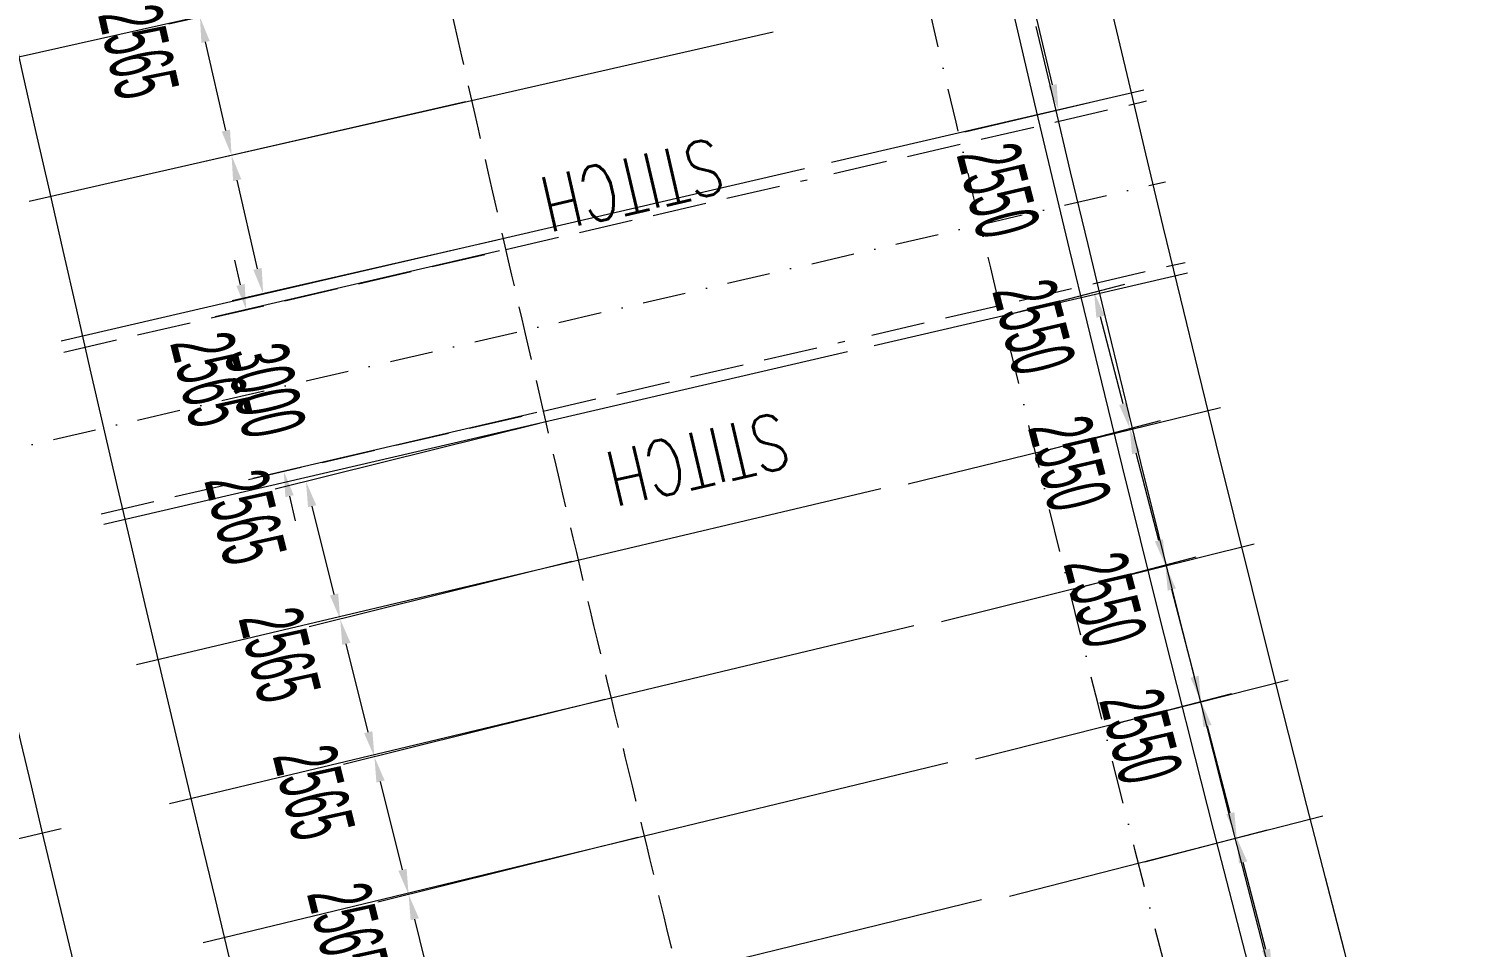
# Model space of a CAD drawing. Header units: millimetres. Extents: x 27228149 to 29012050, y 40856015 to 42918728.
# Drawn here: x 27376539 to 27402425, y 42524535 to 42541147 of the extents above; entities that cross this region are included whole.
import ezdxf

# ---------------------------------------------------------------- set-up
doc = ezdxf.new("R2010")
doc.units = ezdxf.units.MM
doc.header["$LTSCALE"] = 0.05
doc.linetypes.add('DGN Style 3', pattern=[27349.722329, 19535.51595, -7814.20638])
doc.linetypes.add('DGN Style 4', pattern=[31276.361035, 15628.41276, -7814.20638, 19.535516, -7814.20638])
doc.layers.get('Defpoints').update_dxf_attribs({"lineweight": 0})
for name, color, linetype, lineweight in [('InnerEdge_NB', 7, 'Continuous', 0), ('InnerEdge_SB', 7, 'Continuous', 0), ('OuterEdge_NB', 7, 'Continuous', 0), ('OuterEdge_SBRamp', 7, 'Continuous', 0), ('PlacementCurve_NB', 1, 'DGN Style 3', 0), ('PlacementCurve_SB', 1, 'DGN Style 3', 0), ('PlacementCurve_SBRamp', 1, 'DGN Style 3', 0), ('S-_ANOT----_A-', 7, 'Continuous', 0), ('S-_ANOT----_T-', 7, 'Continuous', 0), ('S-_GRIDLINE_E- Adjusted', 6, 'DGN Style 4', 0), ('S-_SEG-----_E-NB', 3, 'Continuous', 13), ('S-_SEG-----_E-SB', 3, 'Continuous', 13), ('S-_SEG-----_E-SBRamp', 3, 'Continuous', 13), ('S-_WALLLBW-_E-', 40, 'Continuous', 13)]:
    doc.layers.add(name, color=color, linetype=linetype, lineweight=lineweight)
doc.styles.add('Styletxt', font='txt.shx')
doc.styles.add('StyleWORKING', font='WORKING.shx')
doc.dimstyles.new('dim300', dxfattribs={"dimtxt": 750, "dimasz": 750, "dimexe": 375, "dimexo": 375, "dimgap": 375, "dimtad": 1, "dimdec": 0, "dimzin": 11, "dimdsep": 46, "dimtxsty": 'StyleWORKING', "dimsah": 1, "dimcen": 0.09, "dimclrd": 7, "dimclre": 7, "dimadec": 4, "dimazin": 3, "dimtfac": 1, "dimtdec": 0, "dimtmove": 0, "dimatfit": 3, "dimfxl": 1, "dimtolj": 1, "dimtzin": 0, "dimlwd": 0, "dimlwe": 0, "dimarcsym": 0})

# ---------------------------------------------------------------- blocks, each defined once
blk = doc.blocks.new('*D124')
at = {"layer": 'Defpoints', "color": 0, "linetype": 'Continuous', "transparency": 16777216}
for p in [(27395802, 42536384), (27394144, 42535950), (27394747, 42533473)]:
    blk.add_point(p, dxfattribs=at)
at = {"layer": 'S-_ANOT----_A-', "linetype": 'Continuous', "transparency": 16777216}
for p, q in [((27394255, 42535979), (27396358, 42536529)), ((27394858, 42533502), (27397003, 42534062))]:
    blk.add_line(p, q, dxfattribs=at)
at = {"layer": 'S-_ANOT----_A-', "color": 7, "linetype": 'Continuous', "lineweight": 0, "transparency": 16777216}
blk.add_line((27396330, 42534362), (27395918, 42535939), dxfattribs=at)
at = {"layer": 'S-_ANOT----_A-', "color": 7, "linetype": 'Continuous', "transparency": 16777216}
for points in [[(27395992, 42535958), (27395844, 42535919), (27395802, 42536384)], [(27396404, 42534381), (27396256, 42534343), (27396447, 42533917)]]:
    blk.add_solid(points, dxfattribs=at)
at = {"layer": 'S-_ANOT----_A-', "color": 0, "linetype": 'Continuous', "transparency": 16777216, "insert": (27394067, 42538218), "char_height": 1150, "attachment_point": 5, "rotation": 284.6484, "style": 'StyleWORKING'}
blk.add_mtext('\\A1;{\\W0.47826;\\C0;2550}', dxfattribs=at)
blk = doc.blocks.new('*D125')
at = {"layer": 'Defpoints', "color": 0, "linetype": 'Continuous', "transparency": 16777216}
for p in [(27396447, 42533917), (27394747, 42533473), (27395358, 42530997)]:
    blk.add_point(p, dxfattribs=at)
at = {"layer": 'S-_ANOT----_A-', "linetype": 'Continuous', "transparency": 16777216}
for p, q in [((27394858, 42533502), (27397003, 42534062)), ((27395470, 42531026), (27397648, 42531595))]:
    blk.add_line(p, q, dxfattribs=at)
at = {"layer": 'S-_ANOT----_A-', "color": 7, "linetype": 'Continuous', "lineweight": 0, "transparency": 16777216}
blk.add_line((27396975, 42531895), (27396563, 42533472), dxfattribs=at)
at = {"layer": 'S-_ANOT----_A-', "color": 7, "linetype": 'Continuous', "transparency": 16777216}
for points in [[(27396637, 42533491), (27396489, 42533453), (27396447, 42533917)], [(27397049, 42531915), (27396901, 42531876), (27397091, 42531450)]]:
    blk.add_solid(points, dxfattribs=at)
at = {"layer": 'S-_ANOT----_A-', "color": 0, "linetype": 'Continuous', "transparency": 16777216, "insert": (27394712, 42535752), "char_height": 1150, "attachment_point": 5, "rotation": 284.6484, "style": 'StyleWORKING'}
blk.add_mtext('\\A1;{\\W0.47826;\\C0;2550}', dxfattribs=at)
blk = doc.blocks.new('*D126')
at = {"layer": 'Defpoints', "color": 0, "linetype": 'Continuous', "transparency": 16777216}
for p in [(27397091, 42531450), (27395358, 42530997), (27395978, 42528524)]:
    blk.add_point(p, dxfattribs=at)
at = {"layer": 'S-_ANOT----_A-', "linetype": 'Continuous', "transparency": 16777216}
for p, q in [((27395470, 42531026), (27397648, 42531595)), ((27396089, 42528553), (27398292, 42529128))]:
    blk.add_line(p, q, dxfattribs=at)
at = {"layer": 'S-_ANOT----_A-', "color": 7, "linetype": 'Continuous', "lineweight": 0, "transparency": 16777216}
blk.add_line((27397620, 42529428), (27397208, 42531005), dxfattribs=at)
at = {"layer": 'S-_ANOT----_A-', "color": 7, "linetype": 'Continuous', "transparency": 16777216}
for points in [[(27397282, 42531024), (27397134, 42530986), (27397091, 42531450)], [(27397694, 42529448), (27397546, 42529409), (27397736, 42528983)]]:
    blk.add_solid(points, dxfattribs=at)
at = {"layer": 'S-_ANOT----_A-', "color": 0, "linetype": 'Continuous', "transparency": 16777216, "insert": (27395357, 42533285), "char_height": 1150, "attachment_point": 5, "rotation": 284.6484, "style": 'StyleWORKING'}
blk.add_mtext('\\A1;{\\W0.47826;\\C0;2550}', dxfattribs=at)
blk = doc.blocks.new('*D127')
at = {"layer": 'Defpoints', "color": 0, "linetype": 'Continuous', "transparency": 16777216}
for p in [(27397736, 42528983), (27395978, 42528524), (27396606, 42526052)]:
    blk.add_point(p, dxfattribs=at)
at = {"layer": 'S-_ANOT----_A-', "linetype": 'Continuous', "transparency": 16777216}
for p, q in [((27396089, 42528553), (27398292, 42529128)), ((27396718, 42526081), (27398937, 42526661))]:
    blk.add_line(p, q, dxfattribs=at)
at = {"layer": 'S-_ANOT----_A-', "color": 7, "linetype": 'Continuous', "lineweight": 0, "transparency": 16777216}
blk.add_line((27398265, 42526961), (27397853, 42528538), dxfattribs=at)
at = {"layer": 'S-_ANOT----_A-', "color": 7, "linetype": 'Continuous', "transparency": 16777216}
for points in [[(27397927, 42528557), (27397778, 42528519), (27397736, 42528983)], [(27398339, 42526980), (27398191, 42526942), (27398381, 42526516)]]:
    blk.add_solid(points, dxfattribs=at)
at = {"layer": 'S-_ANOT----_A-', "color": 0, "linetype": 'Continuous', "transparency": 16777216, "insert": (27396002, 42530818), "char_height": 1150, "attachment_point": 5, "rotation": 284.6484, "style": 'StyleWORKING'}
blk.add_mtext('\\A1;{\\W0.47826;\\C0;2550}', dxfattribs=at)
blk = doc.blocks.new('*D128')
at = {"layer": 'Defpoints', "color": 0, "linetype": 'Continuous', "transparency": 16777216}
for p in [(27398381, 42526516), (27396606, 42526052), (27397243, 42523583)]:
    blk.add_point(p, dxfattribs=at)
at = {"layer": 'S-_ANOT----_A-', "linetype": 'Continuous', "transparency": 16777216}
for p, q in [((27396718, 42526081), (27398937, 42526661)), ((27397354, 42523612), (27399582, 42524194))]:
    blk.add_line(p, q, dxfattribs=at)
at = {"layer": 'S-_ANOT----_A-', "color": 7, "linetype": 'Continuous', "lineweight": 0, "transparency": 16777216}
blk.add_line((27398910, 42524494), (27398497, 42526071), dxfattribs=at)
at = {"layer": 'S-_ANOT----_A-', "color": 7, "linetype": 'Continuous', "transparency": 16777216}
for points in [[(27398572, 42526090), (27398423, 42526052), (27398381, 42526516)], [(27398984, 42524513), (27398835, 42524475), (27399026, 42524049)]]:
    blk.add_solid(points, dxfattribs=at)
at = {"layer": 'S-_ANOT----_A-', "color": 0, "linetype": 'Continuous', "transparency": 16777216, "insert": (27396646, 42528351), "char_height": 1150, "attachment_point": 5, "rotation": 284.6484, "style": 'StyleWORKING'}
blk.add_mtext('\\A1;{\\W0.47826;\\C0;2550}', dxfattribs=at)
blk = doc.blocks.new('*D315')
at = {"layer": 'Defpoints', "color": 0, "linetype": 'Continuous', "transparency": 16777216}
for p in [(27383982, 42542350), (27379636, 42541356), (27384548, 42539848)]:
    blk.add_point(p, dxfattribs=at)
at = {"layer": 'S-_ANOT----_A-', "linetype": 'Continuous', "transparency": 16777216}
for p, q in [((27383870, 42542324), (27379075, 42541227)), ((27384436, 42539823), (27379647, 42538727))]:
    blk.add_line(p, q, dxfattribs=at)
at = {"layer": 'S-_ANOT----_A-', "color": 7, "linetype": 'Continuous', "lineweight": 0, "transparency": 16777216}
blk.add_line((27380105, 42539304), (27379738, 42540907), dxfattribs=at)
at = {"layer": 'S-_ANOT----_A-', "color": 7, "linetype": 'Continuous', "transparency": 16777216}
for points in [[(27379813, 42540924), (27379663, 42540890), (27379636, 42541356)], [(27380180, 42539321), (27380030, 42539287), (27380208, 42538855)]]:
    blk.add_solid(points, dxfattribs=at)
at = {"layer": 'S-_ANOT----_A-', "color": 0, "linetype": 'Continuous', "transparency": 16777216, "insert": (27377952, 42543230), "char_height": 1150, "attachment_point": 5, "rotation": 282.8869, "style": 'StyleWORKING'}
blk.add_mtext('\\A1;{\\W0.47826;\\C0;2565}', dxfattribs=at)
blk = doc.blocks.new('*D316')
at = {"layer": 'Defpoints', "color": 0, "linetype": 'Continuous', "transparency": 16777216}
for p in [(27385888, 42534036), (27381554, 42532959), (27386475, 42531539)]:
    blk.add_point(p, dxfattribs=at)
at = {"layer": 'S-_ANOT----_A-', "linetype": 'Continuous', "transparency": 16777216}
for p, q in [((27385776, 42534008), (27380996, 42532820)), ((27386363, 42531511), (27381614, 42530331))]:
    blk.add_line(p, q, dxfattribs=at)
at = {"layer": 'S-_ANOT----_A-', "color": 7, "linetype": 'Continuous', "lineweight": 0, "transparency": 16777216}
blk.add_line((27382061, 42530916), (27381665, 42532512), dxfattribs=at)
at = {"layer": 'S-_ANOT----_A-', "color": 7, "linetype": 'Continuous', "transparency": 16777216}
for points in [[(27381739, 42532531), (27381590, 42532494), (27381554, 42532959)], [(27382136, 42530935), (27381987, 42530898), (27382172, 42530470)]]:
    blk.add_solid(points, dxfattribs=at)
at = {"layer": 'S-_ANOT----_A-', "color": 0, "linetype": 'Continuous', "transparency": 16777216, "insert": (27379840, 42534803), "char_height": 1150, "attachment_point": 5, "rotation": 283.9547, "style": 'StyleWORKING'}
blk.add_mtext('\\A1;{\\W0.47826;\\C0;2565}', dxfattribs=at)
blk = doc.blocks.new('*D317')
at = {"layer": 'Defpoints', "color": 0, "linetype": 'Continuous', "transparency": 16777216}
for p in [(27386475, 42531539), (27382172, 42530470), (27387068, 42529043)]:
    blk.add_point(p, dxfattribs=at)
at = {"layer": 'S-_ANOT----_A-', "linetype": 'Continuous', "transparency": 16777216}
for p, q in [((27386363, 42531511), (27381614, 42530331)), ((27386956, 42529016), (27382233, 42527842))]:
    blk.add_line(p, q, dxfattribs=at)
at = {"layer": 'S-_ANOT----_A-', "color": 7, "linetype": 'Continuous', "lineweight": 0, "transparency": 16777216}
blk.add_line((27382680, 42528427), (27382283, 42530023), dxfattribs=at)
at = {"layer": 'S-_ANOT----_A-', "color": 7, "linetype": 'Continuous', "transparency": 16777216}
for points in [[(27382358, 42530042), (27382209, 42530005), (27382172, 42530470)], [(27382754, 42528445), (27382605, 42528408), (27382791, 42527980)]]:
    blk.add_solid(points, dxfattribs=at)
at = {"layer": 'S-_ANOT----_A-', "color": 0, "linetype": 'Continuous', "transparency": 16777216, "insert": (27380459, 42532314), "char_height": 1150, "attachment_point": 5, "rotation": 283.9547, "style": 'StyleWORKING'}
blk.add_mtext('\\A1;{\\W0.47826;\\C0;2565}', dxfattribs=at)
blk = doc.blocks.new('*D318')
at = {"layer": 'Defpoints', "color": 0, "linetype": 'Continuous', "transparency": 16777216}
for p in [(27387068, 42529043), (27382791, 42527980), (27387667, 42526549)]:
    blk.add_point(p, dxfattribs=at)
at = {"layer": 'S-_ANOT----_A-', "linetype": 'Continuous', "transparency": 16777216}
for p, q in [((27386956, 42529016), (27382233, 42527842)), ((27387556, 42526522), (27382851, 42525353))]:
    blk.add_line(p, q, dxfattribs=at)
at = {"layer": 'S-_ANOT----_A-', "color": 7, "linetype": 'Continuous', "lineweight": 0, "transparency": 16777216}
blk.add_line((27383298, 42525938), (27382902, 42527534), dxfattribs=at)
at = {"layer": 'S-_ANOT----_A-', "color": 7, "linetype": 'Continuous', "transparency": 16777216}
for points in [[(27382976, 42527553), (27382827, 42527516), (27382791, 42527980)], [(27383373, 42525956), (27383224, 42525919), (27383409, 42525491)]]:
    blk.add_solid(points, dxfattribs=at)
at = {"layer": 'S-_ANOT----_A-', "color": 0, "linetype": 'Continuous', "transparency": 16777216, "insert": (27381077, 42529824), "char_height": 1150, "attachment_point": 5, "rotation": 283.9547, "style": 'StyleWORKING'}
blk.add_mtext('\\A1;{\\W0.47826;\\C0;2565}', dxfattribs=at)
blk = doc.blocks.new('*D319')
at = {"layer": 'Defpoints', "color": 0, "linetype": 'Continuous', "transparency": 16777216}
for p in [(27387667, 42526549), (27383409, 42525491), (27388273, 42524057)]:
    blk.add_point(p, dxfattribs=at)
at = {"layer": 'S-_ANOT----_A-', "linetype": 'Continuous', "transparency": 16777216}
for p, q in [((27387556, 42526522), (27382851, 42525353)), ((27388162, 42524029), (27383470, 42522863))]:
    blk.add_line(p, q, dxfattribs=at)
at = {"layer": 'S-_ANOT----_A-', "color": 7, "linetype": 'Continuous', "lineweight": 0, "transparency": 16777216}
blk.add_line((27383917, 42523448), (27383520, 42525045), dxfattribs=at)
at = {"layer": 'S-_ANOT----_A-', "color": 7, "linetype": 'Continuous', "transparency": 16777216}
for points in [[(27383595, 42525063), (27383446, 42525026), (27383409, 42525491)], [(27383991, 42523467), (27383842, 42523430), (27384028, 42523002)]]:
    blk.add_solid(points, dxfattribs=at)
at = {"layer": 'S-_ANOT----_A-', "color": 0, "linetype": 'Continuous', "transparency": 16777216, "insert": (27381696, 42527335), "char_height": 1150, "attachment_point": 5, "rotation": 283.9547, "style": 'StyleWORKING'}
blk.add_mtext('\\A1;{\\W0.47826;\\C0;2565}', dxfattribs=at)
blk = doc.blocks.new('*D320')
at = {"layer": 'Defpoints', "color": 0, "linetype": 'Continuous', "transparency": 16777216}
for p in [(27388273, 42524057), (27384028, 42523002), (27388885, 42521566)]:
    blk.add_point(p, dxfattribs=at)
at = {"layer": 'S-_ANOT----_A-', "linetype": 'Continuous', "transparency": 16777216}
for p, q in [((27388162, 42524029), (27383470, 42522863)), ((27388774, 42521538), (27384088, 42520374))]:
    blk.add_line(p, q, dxfattribs=at)
at = {"layer": 'S-_ANOT----_A-', "color": 7, "linetype": 'Continuous', "lineweight": 0, "transparency": 16777216}
blk.add_line((27384535, 42520959), (27384139, 42522556), dxfattribs=at)
at = {"layer": 'S-_ANOT----_A-', "color": 7, "linetype": 'Continuous', "transparency": 16777216}
for points in [[(27384213, 42522574), (27384064, 42522537), (27384028, 42523002)], [(27384610, 42520978), (27384461, 42520941), (27384646, 42520513)]]:
    blk.add_solid(points, dxfattribs=at)
at = {"layer": 'S-_ANOT----_A-', "color": 0, "linetype": 'Continuous', "transparency": 16777216, "insert": (27382314, 42524846), "char_height": 1150, "attachment_point": 5, "rotation": 283.9547, "style": 'StyleWORKING'}
blk.add_mtext('\\A1;{\\W0.47826;\\C0;2565}', dxfattribs=at)
blk = doc.blocks.new('*D971')
at = {"layer": 'Defpoints', "color": 0, "linetype": 'Continuous', "transparency": 16777216}
for p in [(27394574, 42542163), (27392770, 42541740), (27393353, 42539257)]:
    blk.add_point(p, dxfattribs=at)
at = {"layer": 'S-_ANOT----_A-', "linetype": 'Continuous', "transparency": 16777216}
for p, q in [((27392882, 42541766), (27395134, 42542295)), ((27393465, 42539284), (27395717, 42539813))]:
    blk.add_line(p, q, dxfattribs=at)
at = {"layer": 'S-_ANOT----_A-', "color": 7, "linetype": 'Continuous', "lineweight": 0, "transparency": 16777216}
blk.add_line((27395052, 42540129), (27394679, 42541716), dxfattribs=at)
at = {"layer": 'S-_ANOT----_A-', "color": 7, "linetype": 'Continuous', "transparency": 16777216}
for points in [[(27394754, 42541733), (27394604, 42541698), (27394574, 42542163)], [(27395127, 42540146), (27394977, 42540111), (27395157, 42539681)]]:
    blk.add_solid(points, dxfattribs=at)
at = {"layer": 'S-_ANOT----_A-', "color": 0, "linetype": 'Continuous', "transparency": 16777216, "insert": (27392878, 42544039), "char_height": 1150, "attachment_point": 5, "rotation": 283.2227, "style": 'StyleWORKING'}
blk.add_mtext('\\A1;{\\W0.47826;\\C0;2550}', dxfattribs=at)
blk = doc.blocks.new('*D1066')
at = {"layer": 'Defpoints', "color": 0, "linetype": 'Continuous', "transparency": 16777216}
for p in [(27384548, 42539848), (27380208, 42538855), (27385120, 42537348)]:
    blk.add_point(p, dxfattribs=at)
at = {"layer": 'S-_ANOT----_A-', "linetype": 'Continuous', "transparency": 16777216}
for p, q in [((27384436, 42539823), (27379647, 42538727)), ((27385008, 42537322), (27380219, 42536227))]:
    blk.add_line(p, q, dxfattribs=at)
at = {"layer": 'S-_ANOT----_A-', "color": 7, "linetype": 'Continuous', "lineweight": 0, "transparency": 16777216}
blk.add_line((27380677, 42536803), (27380310, 42538407), dxfattribs=at)
at = {"layer": 'S-_ANOT----_A-', "color": 7, "linetype": 'Continuous', "transparency": 16777216}
for points in [[(27380385, 42538424), (27380236, 42538390), (27380208, 42538855)], [(27380752, 42536820), (27380602, 42536786), (27380780, 42536355)]]:
    blk.add_solid(points, dxfattribs=at)
at = {"layer": 'S-_ANOT----_A-', "color": 0, "linetype": 'Continuous', "transparency": 16777216, "insert": (27378524, 42540730), "char_height": 1150, "attachment_point": 5, "rotation": 282.8869, "style": 'StyleWORKING'}
blk.add_mtext('\\A1;{\\W0.47826;\\C0;2565}', dxfattribs=at)
blk = doc.blocks.new('*D1067')
at = {"layer": 'Defpoints', "color": 0, "linetype": 'Continuous', "transparency": 16777216}
for p in [(27385165, 42537153), (27385842, 42534230, 0), (27381152, 42533143)]:
    blk.add_point(p, dxfattribs=at)
at = {"layer": 'S-_ANOT----_A-', "linetype": 'Continuous', "transparency": 16777216}
for p, q in [((27385053, 42537127), (27379914, 42535935)), ((27385730, 42534205), (27380592, 42533013))]:
    blk.add_line(p, q, dxfattribs=at)
at = {"layer": 'S-_ANOT----_A-', "color": 7, "linetype": 'Continuous', "lineweight": 0, "transparency": 16777216}
for p, q in [((27380370, 42536513), (27380266, 42536961)), ((27381256, 42532695), (27381360, 42532247))]:
    blk.add_line(p, q, dxfattribs=at)
at = {"layer": 'S-_ANOT----_A-', "color": 7, "linetype": 'Continuous', "transparency": 16777216}
for points in [[(27380445, 42536531), (27380296, 42536496), (27380474, 42536065)], [(27381331, 42532712), (27381181, 42532677), (27381152, 42533143)]]:
    blk.add_solid(points, dxfattribs=at)
at = {"layer": 'S-_ANOT----_A-', "color": 0, "linetype": 'Continuous', "transparency": 16777216, "insert": (27380814, 42534604), "char_height": 1150, "attachment_point": 5, "rotation": 283.0564, "style": 'StyleWORKING'}
blk.add_mtext('\\A1;{\\W0.47826;\\C0;3000}', dxfattribs=at)

msp = doc.modelspace()

# ---------------------------------------------------------------- linework, layer by layer
at = {"layer": 'InnerEdge_NB'}
msp.add_lwpolyline([(27283724.5, 42878514.7, -0.0568157), (27345588.8, 42682480.7), (27368075.3, 42566916.3, 0.0263705), (27393633.3, 42464653, 0.0426618), (27458420.2, 42303807.1, 0.1075608), (27699785.7, 42006839.6, 0.026969), (27783127.3, 41947329.2), (27839783.5, 41911319.6)], format="xyb", dxfattribs=at)
at = {"layer": 'InnerEdge_SB', "extrusion": (0, 0, -1)}
msp.add_lwpolyline([(-27784629.2, 41949692.3, 0.026969), (-27701533.2, 42009027.3, 0.1075608), (-27460918.9, 42305070.6, 0.0691101), (-27370363.7, 42569291.8)], format="xyb", dxfattribs=at)
at = {"layer": 'OuterEdge_NB'}
msp.add_arc((28349665.8, 42757913.9), 1014150, 191.011006, 197.053282, dxfattribs=at)
at = {"layer": 'OuterEdge_SBRamp', "flags": 128}
msp.add_lwpolyline([(27394108.6, 42542421.8), (27394416.1, 42541105.7), (27394726, 42539790.2), (27395038.3, 42538475.3), (27395352.9, 42537160.9), (27395669.8, 42535847.1), (27395989.2, 42534533.9), (27396310.9, 42533221.2), (27396635, 42531909.1), (27396961.4, 42530597.6), (27397290.2, 42529286.7), (27397621.4, 42527976.4), (27397954.9, 42526666.7), (27398290.8, 42525357.6), (27398629, 42524049.1)], dxfattribs=at)
at = {"layer": 'PlacementCurve_NB'}
msp.add_lwpolyline([(27288809.3, 42846343.4, -0.0480477), (27337834.2, 42680971.8), (27359958.8, 42567267.3, 0.0690894), (27451045.4, 42301107.2, 0.1079959), (27694979, 42000696.1, 0.0193193), (27725549.4, 41977271, 0.0146476), (27778701.6, 41940923.9), (27835716.4, 41904662.4)], format="xyb", dxfattribs=at)
at = {"layer": 'PlacementCurve_SB'}
msp.add_lwpolyline([(27305541.4, 42854039, -0.0482858), (27355899.2, 42684467.3), (27377998.9, 42570890.3, 0.0688708), (27467496.8, 42309348.2, 0.1110949), (27715510, 42007942.3, 0.028125), (27802629.8, 41947720.4), (27845874.9, 41921290)], format="xyb", dxfattribs=at)
at = {"layer": 'PlacementCurve_SBRamp', "linetype": 'DGN Style 4', "extrusion": (0, 0, -1), "flags": 128}
msp.add_lwpolyline([(-27411245.5, 42476122.5), (-27410557.9, 42478212.6), (-27410137.1, 42479499.7), (-27409718.5, 42480787.5), (-27409302.3, 42482076.1), (-27408888.4, 42483365.4), (-27408476.9, 42484655.5), (-27408067.6, 42485946.3), (-27407660.7, 42487237.8), (-27407256.1, 42488530.1), (-27406853.9, 42489823.1), (-27406453.9, 42491116.9), (-27406056.3, 42492411.3), (-27405661.1, 42493706.5), (-27405268.1, 42495002.4), (-27404877.5, 42496298.9), (-27404489.3, 42497596.2), (-27404103.4, 42498894.2), (-27403719.8, 42500192.9), (-27403338.6, 42501492.2), (-27402959.7, 42502792.3), (-27402583.1, 42504093), (-27402208.9, 42505394.4), (-27401837, 42506696.5), (-27401467.5, 42507999.2), (-27401100.3, 42509302.6), (-27400735.5, 42510606.7), (-27400373.1, 42511911.4), (-27400012.9, 42513216.8), (-27399655.2, 42514522.8), (-27399299.8, 42515829.5), (-27398946.7, 42517136.8), (-27398596, 42518444.7), (-27398247.7, 42519753.3), (-27397901.7, 42521062.5), (-27397558.1, 42522372.3), (-27397216.8, 42523682.7), (-27396877.9, 42524993.8), (-27396541.4, 42526305.4), (-27396207.2, 42527617.7), (-27395875.4, 42528930.5), (-27395545.9, 42530244), (-27395218.9, 42531558), (-27394894.2, 42532872.6), (-27394571.8, 42534187.8), (-27394251.9, 42535503.6), (-27393934.3, 42536820), (-27393619, 42538136.9), (-27393306.2, 42539454.4), (-27392995.7, 42540772.5), (-27392687.6, 42542091.1), (-27392381.9, 42543410.3), (-27392078.5, 42544730), (-27391777.6, 42546050.3), (-27391479, 42547371.1), (-27391182.8, 42548692.4), (-27390888.9, 42550014.3), (-27390597.5, 42551336.7), (-27390308.4, 42552659.6), (-27390021.8, 42553983.1), (-27389737.5, 42555307), (-27389455.6, 42556631.5), (-27389176.3, 42557955.2)], dxfattribs=at)
at = {"layer": 'S-_GRIDLINE_E- Adjusted'}
msp.add_line((27320621.4, 42520645.2), (27397096.9, 42538380.3), dxfattribs=at)
at = {"layer": 'S-_SEG-----_E-NB'}
msp.add_line((27377127.1, 42526681.3), (27361098.3, 42522851), dxfattribs=at)
at = {"layer": 'S-_SEG-----_E-SB'}
for p, q in [((27375978.7, 42540551.1), (27389432.5, 42543575.2)), ((27376548.8, 42538028.9), (27390001.3, 42541088.7)), ((27390568, 42538611.3), (27377128.4, 42535494.6)), ((27391342.1, 42535300.6), (27377896.3, 42532182.5)), ((27378490.9, 42529651.6), (27391946, 42532832.1)), ((27379088.7, 42527135.7), (27392546.6, 42530353.1)), ((27379692.9, 42524621.4), (27393158.3, 42527876.9)), ((27380303.6, 42522108.7), (27393769.9, 42525400.6))]:
    msp.add_line(p, q, dxfattribs=at)
at = {"layer": 'S-_SEG-----_E-SB', "linetype": 'DGN Style 3'}
for p, q in [((27377173.6, 42535299.8), (27390612.6, 42538416.4)), ((27377851.1, 42532377.3), (27391294.5, 42535494.9))]:
    msp.add_line(p, q, dxfattribs=at)
at = {"layer": 'S-_SEG-----_E-SBRamp'}
for p, q in [((27396703.2, 42540034.1), (27391055.1, 42538724.3)), ((27397494.3, 42536727.4), (27391829, 42535413.5)), ((27398087.2, 42534291.4), (27392442.1, 42532907.8)), ((27398695.6, 42531827.8), (27393044.8, 42530421.2)), ((27399312.4, 42529366.3), (27393658.4, 42527937.3)), ((27399937.4, 42526906.8), (27394272.2, 42525453.3))]:
    msp.add_line(p, q, dxfattribs=at)
at = {"layer": 'S-_SEG-----_E-SBRamp', "linetype": 'DGN Style 3'}
for p, q in [((27391099.6, 42538529.3), (27396749.4, 42539839.5)), ((27391781.4, 42535607.8), (27397447.4, 42536921.8))]:
    msp.add_line(p, q, dxfattribs=at)
at = {"layer": 'S-_WALLLBW-_E-', "flags": 128}
for points in [[(27402750.9, 42515367.9), (27402397, 42516668.9), (27402045.5, 42517970.7), (27401696.3, 42519273), (27401349.4, 42520576), (27401004.9, 42521879.6), (27400662.8, 42523183.8), (27400323, 42524488.6), (27399985.5, 42525794.1), (27399650.4, 42527100.1), (27399317.7, 42528406.8), (27398987.3, 42529714), (27398659.2, 42531021.9), (27398333.5, 42532330.3), (27398010.2, 42533639.3), (27397689.3, 42534948.9), (27397370.7, 42536259.1), (27397054.4, 42537569.8), (27396740.5, 42538881.1), (27396429, 42540193), (27396119.9, 42541505.4)], [(27402478.1, 42511092.5), (27402116.5, 42512394.1), (27401757.2, 42513696.3), (27401400.3, 42514999.2), (27401045.8, 42516302.7), (27400693.6, 42517606.9), (27400343.7, 42518911.6), (27399996.2, 42520217.1), (27399651.1, 42521523.1), (27399308.3, 42522829.8), (27398967.8, 42524137), (27398629.7, 42525444.9), (27398294, 42526753.4), (27397960.6, 42528062.5), (27397629.6, 42529372.2), (27397301, 42530682.5), (27396974.7, 42531993.4), (27396650.8, 42533304.8), (27396329.2, 42534616.9), (27396010, 42535929.5), (27395693.2, 42537242.7), (27395378.7, 42538556.5), (27395066.6, 42539870.8), (27394756.9, 42541185.7)]]:
    msp.add_lwpolyline(points, dxfattribs=at)
at = {"layer": 'S-_WALLLBW-_E-'}
for radius in [1014500, 1015900]:
    msp.add_arc((28349665.8, 42757913.9), radius, 191.011006, 197.053282, dxfattribs=at)

# ---------------------------------------------------------------- texts
at = {"layer": 'S-_ANOT----_T-', "linetype": 'Continuous', "style": 'Styletxt', "width": 0.75}
for p in [(27388947.1, 42539179.1), (27390136.8, 42534215.9)]:
    msp.add_text('STITCH', height=1000, rotation=193.0564, dxfattribs=at).set_placement(p)

# ---------------------------------------------------------------- dimensions: what is measured, and where the dimension line sits
at = {"layer": 'S-_ANOT----_A-', "linetype": 'Continuous'}
for base, p1, p2, angle, override, picture, middle, turn in [((27394573.8, 42542163.5), (27393353, 42539257.2), (27392769.7, 42541739.6), 103.22267, {"dimscale": 1000, "dimtxt": 1.15, "dimasz": 0.46, "dimexe": 0.575, "dimexo": 0.115, "dimgap": 0.2875, "dimtad": 1, "dimtih": 0, "dimtoh": 0, "dimlfac": 1, "dimsah": 1, "dimcen": 0, "dimse1": 0, "dimse2": 0, "dimclre": 256, "dimclrt": 0, "dimtol": 0, "dimtfac": 1, "dimtofl": 0, "dimtmove": 2, "dimatfit": 3, "dimfrac": 0, "dimtolj": 1, "dimlwe": 65535}, '*D971', (27392878, 42544039), 283.22267), ((27379635.6, 42541355.7), (27384547.6, 42539848.2), (27383981.9, 42542350.1), 102.88691, {"dimscale": 1000, "dimtxt": 1.15, "dimasz": 0.46, "dimexe": 0.575, "dimexo": 0.115, "dimgap": 0.2875, "dimtad": 1, "dimtih": 0, "dimtoh": 0, "dimlfac": 1, "dimsah": 1, "dimcen": 0, "dimse1": 0, "dimse2": 0, "dimclre": 256, "dimclrt": 0, "dimtol": 0, "dimtfac": 1, "dimtofl": 0, "dimtmove": 2, "dimatfit": 3, "dimfrac": 0, "dimtolj": 1, "dimlwe": 65535}, '*D315', (27377951.7, 42543230.1), 282.88691), ((27380207.7, 42538855.3), (27385119.7, 42537347.8), (27384547.6, 42539848.2), 102.88691, {"dimscale": 1000, "dimtxt": 1.15, "dimasz": 0.46, "dimexe": 0.575, "dimexo": 0.115, "dimgap": 0.2875, "dimtad": 1, "dimtih": 0, "dimtoh": 0, "dimlfac": 1, "dimsah": 1, "dimcen": 0, "dimse1": 0, "dimse2": 0, "dimclre": 256, "dimclrt": 0, "dimtol": 0, "dimtfac": 1, "dimtofl": 0, "dimtmove": 2, "dimatfit": 3, "dimfrac": 0, "dimtolj": 1, "dimlwe": 65535}, '*D1066', (27378523.7, 42540729.7), 282.88691), ((27395801.8, 42536383.7), (27394747.1, 42533472.7), (27394144.1, 42535950.4), 104.64838, {"dimscale": 1000, "dimtxt": 1.15, "dimasz": 0.46, "dimexe": 0.575, "dimexo": 0.115, "dimgap": 0.2875, "dimtad": 1, "dimtih": 0, "dimtoh": 0, "dimlfac": 1, "dimsah": 1, "dimcen": 0, "dimse1": 0, "dimse2": 0, "dimclre": 256, "dimclrt": 0, "dimtol": 0, "dimtfac": 1, "dimtofl": 0, "dimtmove": 2, "dimatfit": 3, "dimfrac": 0, "dimtolj": 1, "dimlwe": 65535}, '*D124', (27394067.1, 42538218.3), 284.64838), ((27396446.6, 42533917), (27395358.5, 42530997.1), (27394747.1, 42533472.7), 104.64838, {"dimscale": 1000, "dimtxt": 1.15, "dimasz": 0.46, "dimexe": 0.575, "dimexo": 0.115, "dimgap": 0.2875, "dimtad": 1, "dimtih": 0, "dimtoh": 0, "dimlfac": 1, "dimsah": 1, "dimcen": 0, "dimse1": 0, "dimse2": 0, "dimclre": 256, "dimclrt": 0, "dimtol": 0, "dimtfac": 1, "dimtofl": 0, "dimtmove": 2, "dimatfit": 3, "dimfrac": 0, "dimtolj": 1, "dimlwe": 65535}, '*D125', (27394711.9, 42535751.6), 284.64838), ((27381152, 42533142.8), (27385164.6, 42537152.9), (27385842.3, 42534230.5, 0.2), 103.0564, {"dimscale": 1000, "dimtxt": 1.15, "dimasz": 0.46, "dimexe": 0.575, "dimexo": 0.115, "dimgap": 0.2875, "dimtad": 1, "dimjust": 0, "dimtih": 0, "dimtoh": 0, "dimlfac": 1, "dimsah": 1, "dimcen": 0, "dimse1": 0, "dimse2": 0, "dimclre": 256, "dimclrt": 0, "dimtol": 0, "dimtfac": 1, "dimtofl": 0, "dimtmove": 2, "dimatfit": 3, "dimfrac": 0, "dimtolj": 1, "dimlwe": 65535}, '*D1067', (27380814.5, 42534604.3), 283.0564), ((27381553.7, 42532958.8), (27386474.6, 42531538.8), (27385887.8, 42534035.7), 103.95474, {"dimscale": 1000, "dimtxt": 1.15, "dimasz": 0.46, "dimexe": 0.575, "dimexo": 0.115, "dimgap": 0.2875, "dimtad": 1, "dimtih": 0, "dimtoh": 0, "dimlfac": 1, "dimsah": 1, "dimcen": 0, "dimse1": 0, "dimse2": 0, "dimclre": 256, "dimclrt": 0, "dimtol": 0, "dimtfac": 1, "dimtofl": 0, "dimtmove": 2, "dimatfit": 3, "dimfrac": 0, "dimtolj": 1, "dimlwe": 65535}, '*D316', (27379840.3, 42534802.7), 283.95474), ((27397091.4, 42531450.1), (27395978.2, 42528523.6), (27395358.5, 42530997.1), 104.64838, {"dimscale": 1000, "dimtxt": 1.15, "dimasz": 0.46, "dimexe": 0.575, "dimexo": 0.115, "dimgap": 0.2875, "dimtad": 1, "dimtih": 0, "dimtoh": 0, "dimlfac": 1, "dimsah": 1, "dimcen": 0, "dimse1": 0, "dimse2": 0, "dimclre": 256, "dimclrt": 0, "dimtol": 0, "dimtfac": 1, "dimtofl": 0, "dimtmove": 2, "dimatfit": 3, "dimfrac": 0, "dimtolj": 1, "dimlwe": 65535}, '*D126', (27395356.7, 42533284.7), 284.64838), ((27382172.2, 42530469.7), (27387067.8, 42529043.3), (27386474.6, 42531538.8), 103.95474, {"dimscale": 1000, "dimtxt": 1.15, "dimasz": 0.46, "dimexe": 0.575, "dimexo": 0.115, "dimgap": 0.2875, "dimtad": 1, "dimtih": 0, "dimtoh": 0, "dimlfac": 1, "dimsah": 1, "dimcen": 0, "dimse1": 0, "dimse2": 0, "dimclre": 256, "dimclrt": 0, "dimtol": 0, "dimtfac": 1, "dimtofl": 0, "dimtmove": 2, "dimatfit": 3, "dimfrac": 0, "dimtolj": 1, "dimlwe": 65535}, '*D317', (27380458.9, 42532313.6), 283.95474), ((27397736.2, 42528983.1), (27396606.3, 42526052.2), (27395978.2, 42528523.6), 104.64838, {"dimscale": 1000, "dimtxt": 1.15, "dimasz": 0.46, "dimexe": 0.575, "dimexo": 0.115, "dimgap": 0.2875, "dimtad": 1, "dimtih": 0, "dimtoh": 0, "dimlfac": 1, "dimsah": 1, "dimcen": 0, "dimse1": 0, "dimse2": 0, "dimclre": 256, "dimclrt": 0, "dimtol": 0, "dimtfac": 1, "dimtofl": 0, "dimtmove": 2, "dimatfit": 3, "dimfrac": 0, "dimtolj": 1, "dimlwe": 65535}, '*D127', (27396001.5, 42530817.7), 284.64838), ((27382790.7, 42527980.5), (27387667.4, 42526549.4), (27387067.8, 42529043.3), 103.95474, {"dimscale": 1000, "dimtxt": 1.15, "dimasz": 0.46, "dimexe": 0.575, "dimexo": 0.115, "dimgap": 0.2875, "dimtad": 1, "dimtih": 0, "dimtoh": 0, "dimlfac": 1, "dimsah": 1, "dimcen": 0, "dimse1": 0, "dimse2": 0, "dimclre": 256, "dimclrt": 0, "dimtol": 0, "dimtfac": 1, "dimtofl": 0, "dimtmove": 2, "dimatfit": 3, "dimfrac": 0, "dimtolj": 1, "dimlwe": 65535}, '*D318', (27381077.4, 42529824.5), 283.95474), ((27398381, 42526516), (27397242.8, 42523582.9), (27396606.3, 42526052.2), 104.64838, {"dimscale": 1000, "dimtxt": 1.15, "dimasz": 0.46, "dimexe": 0.575, "dimexo": 0.115, "dimgap": 0.2875, "dimtad": 1, "dimtih": 0, "dimtoh": 0, "dimlfac": 1, "dimsah": 1, "dimcen": 0, "dimse1": 0, "dimse2": 0, "dimclre": 256, "dimclrt": 0, "dimtol": 0, "dimtfac": 1, "dimtofl": 0, "dimtmove": 2, "dimatfit": 3, "dimfrac": 0, "dimtolj": 1, "dimlwe": 65535}, '*D128', (27396646.4, 42528350.6), 284.64838), ((27383409.3, 42525491.3), (27388273.3, 42524057), (27387667.4, 42526549.4), 103.95474, {"dimscale": 1000, "dimtxt": 1.15, "dimasz": 0.46, "dimexe": 0.575, "dimexo": 0.115, "dimgap": 0.2875, "dimtad": 1, "dimtih": 0, "dimtoh": 0, "dimlfac": 1, "dimsah": 1, "dimcen": 0, "dimse1": 0, "dimse2": 0, "dimclre": 256, "dimclrt": 0, "dimtol": 0, "dimtfac": 1, "dimtofl": 0, "dimtmove": 2, "dimatfit": 3, "dimfrac": 0, "dimtolj": 1, "dimlwe": 65535}, '*D319', (27381695.9, 42527335.3), 283.95474), ((27384027.8, 42523002), (27388885.5, 42521566.1), (27388273.3, 42524057), 103.95474, {"dimscale": 1000, "dimtxt": 1.15, "dimasz": 0.46, "dimexe": 0.575, "dimexo": 0.115, "dimgap": 0.2875, "dimtad": 1, "dimtih": 0, "dimtoh": 0, "dimlfac": 1, "dimsah": 1, "dimcen": 0, "dimse1": 0, "dimse2": 0, "dimclre": 256, "dimclrt": 0, "dimtol": 0, "dimtfac": 1, "dimtofl": 0, "dimtmove": 2, "dimatfit": 3, "dimfrac": 0, "dimtolj": 1, "dimlwe": 65535}, '*D320', (27382314.5, 42524846), 283.95474)]:
    dim = msp.add_linear_dim(base=base, p1=p1, p2=p2, angle=angle, text='{\\W0.47826;\\C0;<>}', dimstyle='dim300', override=override, dxfattribs=at)
    dim.commit()
    dim.dimension.update_dxf_attribs({"geometry": picture, "text_midpoint": middle, "dimtype": 160, "text_rotation": turn})

doc.saveas('drawing.dxf')
